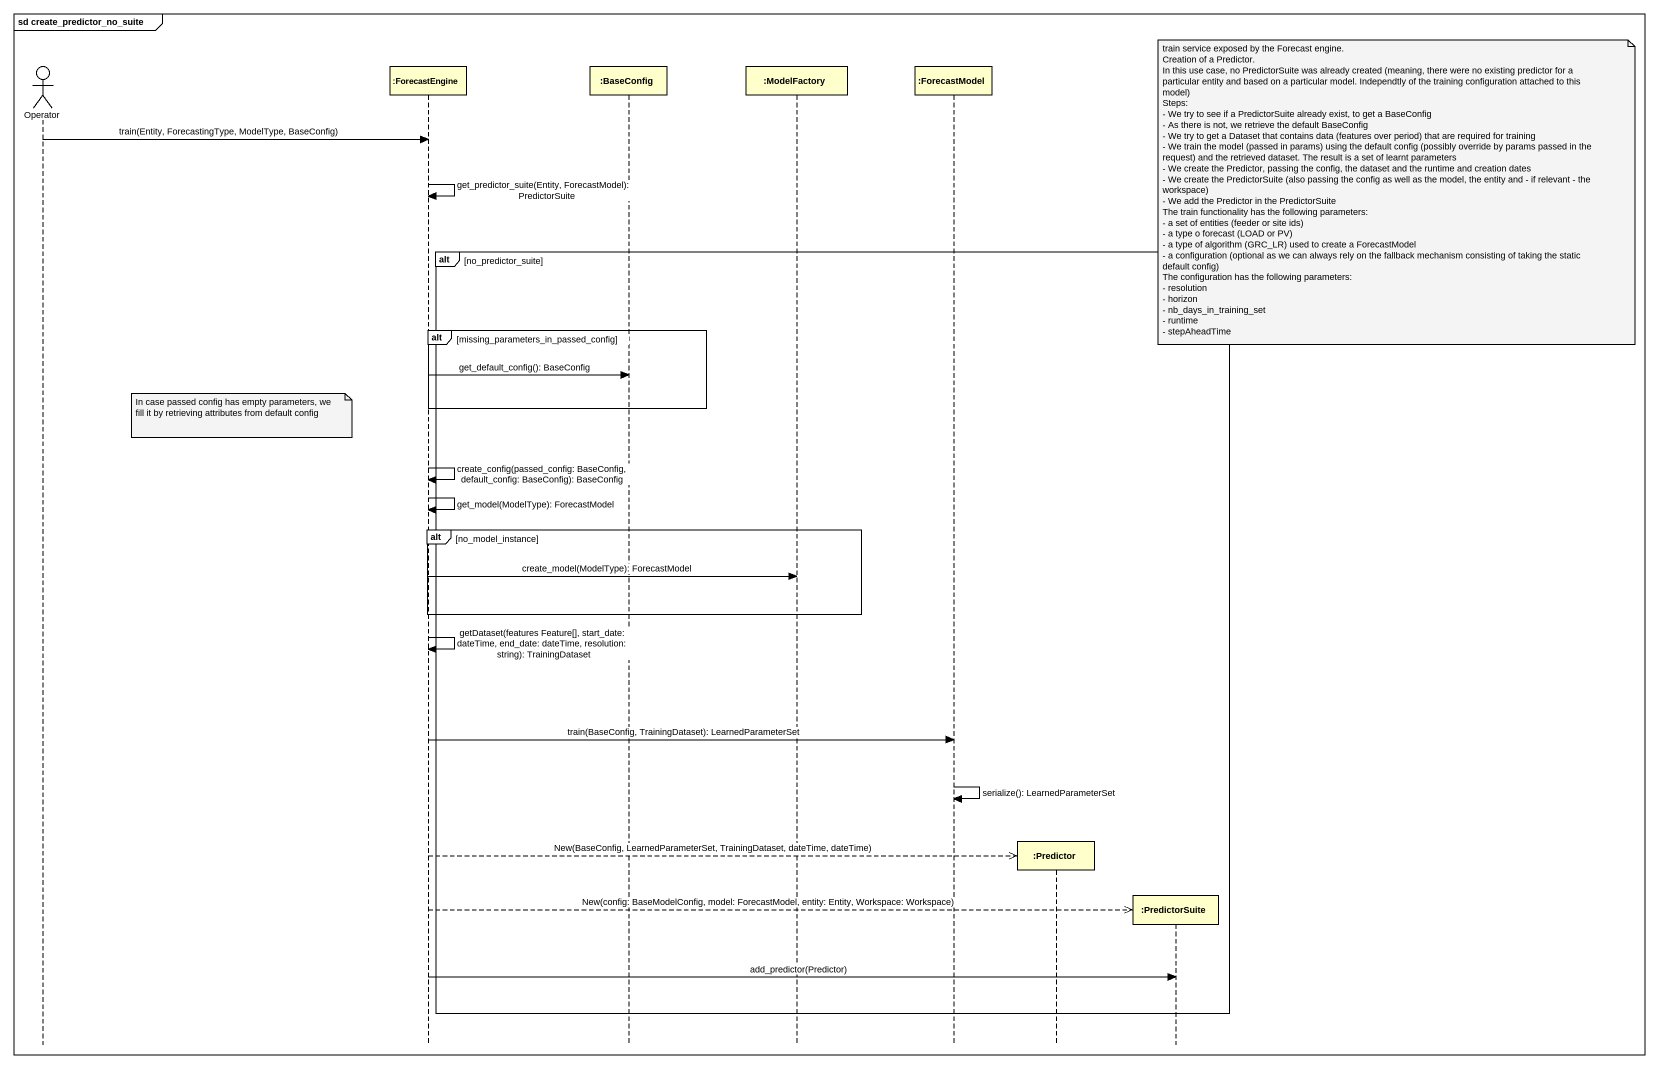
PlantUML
@startuml
mainframe sd create_predictor_no_suite
hide footbox
actor Operator
participant ":ForecastEngine" as ForecastEngine
participant ":BaseConfig" as BaseConfig
participant ":ModelFactory" as ModelFactory
participant ":ForecastModel" as ForecastModel
participant ":Predictor" as Predictor
participant ":PredictorSuite" as PredictorSuite

Operator -> ForecastEngine : train(Entity, ForecastingType, ModelType, BaseConfig)
ForecastEngine -> ForecastEngine : get_predictor_suite(Entity, ForecastModel): PredictorSuite
note over PredictorSuite
  train service exposed by the Forecast engine.
  Creation of a Predictor.
  In this use case, no PredictorSuite was already created (meaning, there were no existing predictor for a particular entity and based on a particular model. Independtly of the training configuration attached to this model)
  Steps:
  - We try to see if a PredictorSuite already exist, to get a BaseConfig
  - As there is not, we retrieve the default BaseConfig
  - We try to get a Dataset that contains data (features over period) that are required for training
  - We train the model (passed in params) using the default config (possibly override by params passed in the request) and the retrieved dataset. The result is a set of learnt parameters
  - We create the Predictor, passing the config, the dataset and the runtime and creation dates
  - We create the PredictorSuite (also passing the config as well as the model, the entity and - if relevant - the workspace)
  - We add the Predictor in the PredictorSuite
  The train functionality has the following parameters:
  - a set of entities (feeder or site ids)
  - a type o forecast (LOAD or PV)
  - a type of algorithm (GRC_LR) used to create a ForecastModel
  - a configuration (optional as we can always rely on the fallback mechanism consisting of taking the static default config)
  The configuration has the following parameters:
  - resolution
  - horizon
  - nb_days_in_training_set
  - runtime
  - stepAheadTime
end note
alt no_predictor_suite
  alt missing_parameters_in_passed_config
    ForecastEngine -> BaseConfig : get_default_config(): BaseConfig
  end
  note left of ForecastEngine : In case passed config has empty parameters, we fill it by retrieving attributes from default config
  ForecastEngine -> ForecastEngine : create_config(passed_config: BaseConfig, default_config: BaseConfig): BaseConfig
  ForecastEngine -> ForecastEngine : get_model(ModelType): ForecastModel
  alt no_model_instance
    ForecastEngine -> ModelFactory : create_model(ModelType): ForecastModel
  end
  ForecastEngine -> ForecastEngine : getDataset(features Feature[], start_date: dateTime, end_date: dateTime, resolution: string): TrainingDataset
  ForecastEngine -> ForecastModel : train(BaseConfig, TrainingDataset): LearnedParameterSet
  ForecastModel -> ForecastModel : serialize(): LearnedParameterSet
  ForecastEngine -->> Predictor ** : New(BaseConfig, LearnedParameterSet, TrainingDataset, dateTime, dateTime)
  ForecastEngine -->> PredictorSuite ** : New(config: BaseModelConfig, model: ForecastModel, entity: Entity, Workspace: Workspace)
  ForecastEngine -> PredictorSuite : add_predictor(Predictor)
end
@enduml
